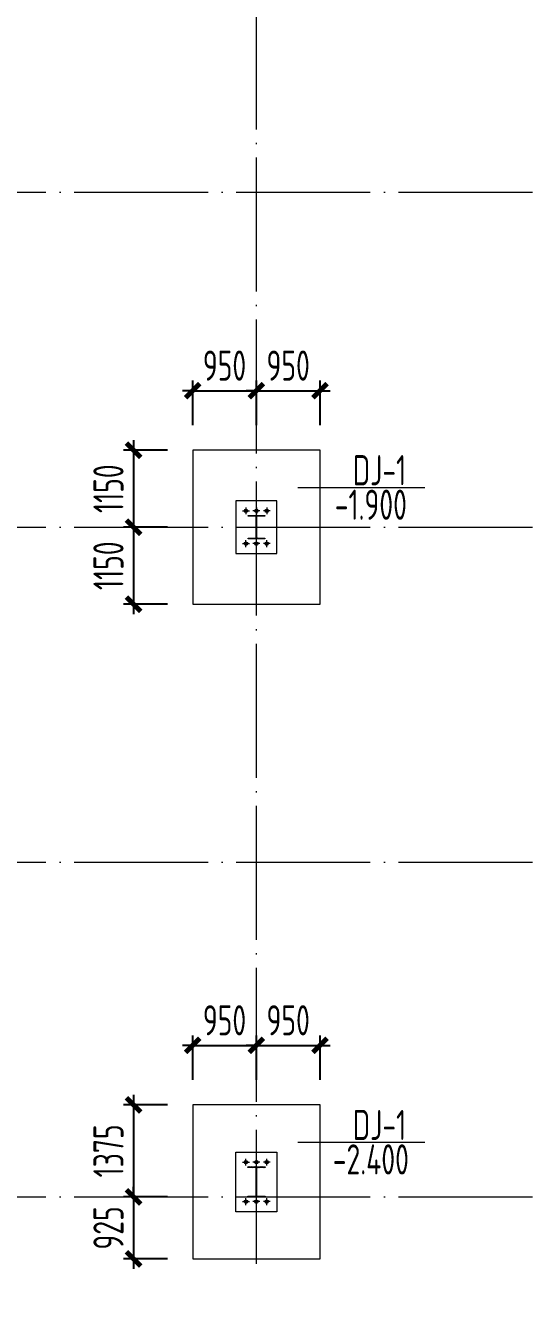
# Model space of a CAD drawing. Header units: millimetres. Extents: x 19781 to 898973, y -947928 to -267362.
# Drawn here: x 117300 to 124874, y -371174 to -352009 of the extents above; entities that cross this region are included whole.
import ezdxf
from ezdxf.enums import TextEntityAlignment as Align

# ---------------------------------------------------------------- set-up
doc = ezdxf.new("R2010")
doc.units = ezdxf.units.MM
doc.header["$LTSCALE"] = 100
doc.linetypes.add('CENTERX2', pattern=[101.599999, 63.5, -12.7, 12.7, -12.7])
doc.linetypes.add('DOTE', pattern=[2.42, 2, -0.2, 0.02, -0.2])
doc.layers.get('0').update_dxf_attribs({"lineweight": 18})
for name, color, linetype, lineweight in [('10', 7, 'Continuous', 18), ('1000', 2, 'Continuous', 18), ('11000', 4, 'Continuous', 18), ('DIM', 3, 'Continuous', 18), ('DOTE', 1, 'DOTE', 18), ('JC', 7, 'Continuous', 18), ('数字', 3, 'Continuous', 20), ('轴线', 1, 'CENTERX2', 13), ('钢柱', 4, 'Continuous', 20)]:
    doc.layers.add(name, color=color, linetype=linetype, lineweight=lineweight)
doc.styles.add('TSSD_REIN', font='tssdeng.shx', dxfattribs={"width": 0.7, "bigfont": 'hztxt.shx'})
doc.dimstyles.new('TSSD_100_100', dxfattribs={"dimtxt": 300, "dimasz": 100, "dimexe": 100, "dimexo": 250, "dimgap": 100, "dimtad": 1, "dimdec": 0, "dimzin": 0, "dimdsep": 46, "dimtxsty": 'TSSD_REIN', "dimblk": 'ARCHTICK', "dimcen": 0, "dimdle": 100, "dimclrt": 7, "dimadec": 0, "dimazin": 0, "dimtfac": 1, "dimtdec": 0, "dimtix": 1, "dimtmove": 2, "dimatfit": 3, "dimfxl": 1, "dimtolj": 1, "dimtzin": 0, "dimarcsym": 0})
pattern_1 = [(315, (0, 0), (7.0710678, 7.0710678), []), (315, (0, -2.5), (7.0710678, 7.0710678), [])]

# ---------------------------------------------------------------- blocks, each defined once
blk = doc.blocks.new('_ArchTick_0')
at = {"color": 0, "linetype": 'ByBlock'}
blk.add_lwpolyline([(-0.71, -0.71, 0.5, 0.5, 0), (0.71, 0.71, 0.5, 0.5, 0)], format="xyseb", dxfattribs=at)
blk = doc.blocks.new('*X1631')
at = {"layer": 'DIM', "color": 0, "lineweight": -2, "ltscale": 100, "transparency": 16777216}
for p, q in [((118910, -367972), (118910, -369647)), ((119417, -368122), (118760, -368122)), ((119417, -369497), (118760, -369497))]:
    blk.add_line(p, q, dxfattribs=at)
at = {"layer": 'DIM', "color": 0, "lineweight": -2, "ltscale": 100, "transparency": 16777216, "xscale": 150, "yscale": 150, "zscale": 150}
for p, rotation in [((118910, -368122), 90), ((118910, -369497), 270)]:
    blk.add_blockref('_ArchTick_0', p, dxfattribs=dict(at, rotation=rotation))
at = {"layer": 'DIM', "color": 7, "ltscale": 100, "transparency": 16777216, "insert": (118535, -368809), "char_height": 450, "width": 3195, "attachment_point": 5, "rotation": 90, "style": 'TSSD_REIN'}
blk.add_mtext('1375', dxfattribs=at)
blk = doc.blocks.new('_ARCHTICK')
at = {"color": 0, "linetype": 'ByBlock', "const_width": 0.5}
blk.add_lwpolyline([(-0.5, -0.5), (0.5, 0.5)], dxfattribs=at)
blk = doc.blocks.new('*X1632')
at = {"layer": 'DIM', "color": 0, "lineweight": -2, "ltscale": 100, "transparency": 16777216}
for p, q in [((119792, -367747), (119792, -367084)), ((120742, -367747), (120742, -367084)), ((119792, -367234), (119642, -367234)), ((119792, -367234), (120742, -367234)), ((120742, -367234), (120892, -367234))]:
    blk.add_line(p, q, dxfattribs=at)
at = {"layer": 'DIM', "color": 0, "lineweight": -2, "ltscale": 100, "transparency": 16777216, "xscale": 150, "yscale": 150, "zscale": 150}
blk.add_blockref('_ArchTick_0', (119792, -367234), dxfattribs=at)
at = {"layer": 'DIM', "color": 0, "lineweight": -2, "ltscale": 100, "transparency": 16777216, "xscale": 150, "yscale": 150, "zscale": 150, "rotation": 180}
blk.add_blockref('_ArchTick_0', (120742, -367234), dxfattribs=at)
at = {"layer": 'DIM', "color": 7, "ltscale": 100, "transparency": 16777216, "insert": (120267, -366859), "char_height": 450, "width": 2430, "attachment_point": 5, "style": 'TSSD_REIN'}
blk.add_mtext('950', dxfattribs=at)
blk = doc.blocks.new('*X1637')
at = {"layer": 'DIM', "color": 0, "lineweight": -2, "ltscale": 100, "transparency": 16777216}
for p, q in [((119417, -369497), (118760, -369497)), ((118910, -369497), (118910, -369347)), ((118910, -369497), (118910, -370422)), ((119417, -370422), (118760, -370422)), ((118910, -370422), (118910, -370572))]:
    blk.add_line(p, q, dxfattribs=at)
at = {"layer": 'DIM', "color": 0, "lineweight": -2, "ltscale": 100, "transparency": 16777216, "xscale": 150, "yscale": 150, "zscale": 150}
for p, rotation in [((118910, -369497), 270), ((118910, -370422), 90)]:
    blk.add_blockref('_ArchTick_0', p, dxfattribs=dict(at, rotation=rotation))
at = {"layer": 'DIM', "color": 7, "ltscale": 100, "transparency": 16777216, "insert": (118535, -369959), "char_height": 450, "width": 2430, "attachment_point": 5, "rotation": 90, "style": 'TSSD_REIN'}
blk.add_mtext('925', dxfattribs=at)
blk = doc.blocks.new('*X1638')
at = {"layer": 'DIM', "color": 0, "lineweight": -2, "ltscale": 100, "transparency": 16777216}
for p, q in [((120742, -367747), (120742, -367084)), ((121692, -367747), (121692, -367084)), ((120742, -367234), (120592, -367234)), ((120742, -367234), (121692, -367234)), ((121692, -367234), (121842, -367234))]:
    blk.add_line(p, q, dxfattribs=at)
at = {"layer": 'DIM', "color": 0, "lineweight": -2, "ltscale": 100, "transparency": 16777216, "xscale": 150, "yscale": 150, "zscale": 150}
blk.add_blockref('_ArchTick_0', (120742, -367234), dxfattribs=at)
at = {"layer": 'DIM', "color": 0, "lineweight": -2, "ltscale": 100, "transparency": 16777216, "xscale": 150, "yscale": 150, "zscale": 150, "rotation": 180}
blk.add_blockref('_ArchTick_0', (121692, -367234), dxfattribs=at)
at = {"layer": 'DIM', "color": 7, "ltscale": 100, "transparency": 16777216, "insert": (121217, -366859), "char_height": 450, "width": 2430, "attachment_point": 5, "style": 'TSSD_REIN'}
blk.add_mtext('950', dxfattribs=at)
blk = doc.blocks.new('*X1639')
at = {"layer": 'DIM', "color": 0, "lineweight": -2, "ltscale": 100, "transparency": 16777216}
for p, q in [((119792, -357972), (119792, -357309)), ((120742, -357972), (120742, -357309)), ((119792, -357459), (119642, -357459)), ((119792, -357459), (120742, -357459)), ((120742, -357459), (120892, -357459))]:
    blk.add_line(p, q, dxfattribs=at)
at = {"layer": 'DIM', "color": 0, "lineweight": -2, "ltscale": 100, "transparency": 16777216, "xscale": 150, "yscale": 150, "zscale": 150}
blk.add_blockref('_ArchTick_0', (119792, -357459), dxfattribs=at)
at = {"layer": 'DIM', "color": 0, "lineweight": -2, "ltscale": 100, "transparency": 16777216, "xscale": 150, "yscale": 150, "zscale": 150, "rotation": 180}
blk.add_blockref('_ArchTick_0', (120742, -357459), dxfattribs=at)
at = {"layer": 'DIM', "color": 7, "ltscale": 100, "transparency": 16777216, "insert": (120267, -357084), "char_height": 450, "width": 2430, "attachment_point": 5, "style": 'TSSD_REIN'}
blk.add_mtext('950', dxfattribs=at)
blk = doc.blocks.new('*X1640')
at = {"layer": 'DIM', "color": 0, "lineweight": -2, "ltscale": 100, "transparency": 16777216}
for p, q in [((118910, -359347), (118910, -360797)), ((119417, -359497), (118760, -359497)), ((119417, -360647), (118760, -360647))]:
    blk.add_line(p, q, dxfattribs=at)
at = {"layer": 'DIM', "color": 0, "lineweight": -2, "ltscale": 100, "transparency": 16777216, "xscale": 150, "yscale": 150, "zscale": 150}
for p, rotation in [((118910, -359497), 90), ((118910, -360647), 270)]:
    blk.add_blockref('_ArchTick_0', p, dxfattribs=dict(at, rotation=rotation))
at = {"layer": 'DIM', "color": 7, "ltscale": 100, "transparency": 16777216, "insert": (118535, -360072), "char_height": 450, "width": 3195, "attachment_point": 5, "rotation": 90, "style": 'TSSD_REIN'}
blk.add_mtext('1150', dxfattribs=at)
blk = doc.blocks.new('*X1641')
at = {"layer": 'DIM', "color": 0, "lineweight": -2, "ltscale": 100, "transparency": 16777216}
for p, q in [((120742, -357972), (120742, -357309)), ((121692, -357972), (121692, -357309)), ((120742, -357459), (120592, -357459)), ((120742, -357459), (121692, -357459)), ((121692, -357459), (121842, -357459))]:
    blk.add_line(p, q, dxfattribs=at)
at = {"layer": 'DIM', "color": 0, "lineweight": -2, "ltscale": 100, "transparency": 16777216, "xscale": 150, "yscale": 150, "zscale": 150}
blk.add_blockref('_ArchTick_0', (120742, -357459), dxfattribs=at)
at = {"layer": 'DIM', "color": 0, "lineweight": -2, "ltscale": 100, "transparency": 16777216, "xscale": 150, "yscale": 150, "zscale": 150, "rotation": 180}
blk.add_blockref('_ArchTick_0', (121692, -357459), dxfattribs=at)
at = {"layer": 'DIM', "color": 7, "ltscale": 100, "transparency": 16777216, "insert": (121217, -357084), "char_height": 450, "width": 2430, "attachment_point": 5, "style": 'TSSD_REIN'}
blk.add_mtext('950', dxfattribs=at)
blk = doc.blocks.new('*X1642')
at = {"layer": 'DIM', "color": 0, "lineweight": -2, "ltscale": 100, "transparency": 16777216}
for p, q in [((118910, -358197), (118910, -359647)), ((119417, -358347), (118760, -358347)), ((119417, -359497), (118760, -359497))]:
    blk.add_line(p, q, dxfattribs=at)
at = {"layer": 'DIM', "color": 0, "lineweight": -2, "ltscale": 100, "transparency": 16777216, "xscale": 150, "yscale": 150, "zscale": 150}
for p, rotation in [((118910, -358347), 90), ((118910, -359497), 270)]:
    blk.add_blockref('_ArchTick_0', p, dxfattribs=dict(at, rotation=rotation))
at = {"layer": 'DIM', "color": 7, "ltscale": 100, "transparency": 16777216, "insert": (118535, -358922), "char_height": 450, "width": 3195, "attachment_point": 5, "rotation": 90, "style": 'TSSD_REIN'}
blk.add_mtext('1150', dxfattribs=at)

msp = doc.modelspace()

# ---------------------------------------------------------------- hatches: boundary and pattern name
h = msp.add_hatch(color=256)
edge = h.paths.add_edge_path(flags=0)
edge.add_arc((120587.21, -359252), 26, 0, 360)
h = msp.add_hatch(color=256)
edge = h.paths.add_edge_path(flags=0)
edge.add_arc((120742.21, -359252), 26, 0, 360)
h = msp.add_hatch(color=256)
edge = h.paths.add_edge_path(flags=0)
edge.add_arc((120897.21, -359252), 26, 0, 360)
h = msp.add_hatch(color=256)
edge = h.paths.add_edge_path(flags=0)
edge.add_arc((120587.21, -359742), 26, 0, 360)
h = msp.add_hatch(color=256)
edge = h.paths.add_edge_path(flags=0)
edge.add_arc((120742.21, -359742), 26, 0, 360)
h = msp.add_hatch(color=256)
edge = h.paths.add_edge_path(flags=0)
edge.add_arc((120897.21, -359742), 26, 0, 360)
h = msp.add_hatch(color=256)
edge = h.paths.add_edge_path(flags=0)
edge.add_arc((120587.21, -368977), 26, 0, 360)
h = msp.add_hatch(color=256)
edge = h.paths.add_edge_path(flags=0)
edge.add_arc((120742.21, -368977), 26, 0, 360)
h = msp.add_hatch(color=256)
edge = h.paths.add_edge_path(flags=0)
edge.add_arc((120897.21, -368977), 26, 0, 360)
h = msp.add_hatch(color=256)
edge = h.paths.add_edge_path(flags=0)
edge.add_arc((120587.21, -369567), 26, 0, 360)
h = msp.add_hatch(color=256)
edge = h.paths.add_edge_path(flags=0)
edge.add_arc((120742.21, -369567), 26, 0, 360)
h = msp.add_hatch(color=256)
edge = h.paths.add_edge_path(flags=0)
edge.add_arc((120897.21, -369567), 26, 0, 360)
at = {"layer": '10', "ltscale": 100}
h = msp.add_hatch(dxfattribs=at)
h.set_pattern_fill('金属', color=256, style=0, pattern_type=0)
h.set_pattern_definition(pattern_1)
h.paths.add_polyline_path([(120746.21, -359662), (120867.21, -359662), (120867.21, -359672), (120617.21, -359672), (120617.21, -359662), (120738.21, -359662), (120738.21, -359332), (120617.21, -359332), (120617.21, -359322), (120867.21, -359322), (120867.21, -359332), (120746.21, -359332)], flags=0)
h = msp.add_hatch(dxfattribs=at)
h.set_pattern_fill('金属', color=256, style=0, pattern_type=0)
h.set_pattern_definition(pattern_1)
h.paths.add_polyline_path([(120746.21, -369485), (120872.21, -369485), (120872.21, -369497), (120612.21, -369497), (120612.21, -369485), (120738.21, -369485), (120738.21, -369059), (120612.21, -369059), (120612.21, -369047), (120872.21, -369047), (120872.21, -369059), (120746.21, -369059)], flags=0)

# ---------------------------------------------------------------- linework, layer by layer
at = {"layer": '1000', "ltscale": 100}
for points in [[(120437.21, -359102), (120437.21, -359892), (121047.21, -359892), (121047.21, -359102)], [(121047.21, -369717), (120437.21, -369717), (120437.21, -368827), (121047.21, -368827)]]:
    msp.add_lwpolyline(points, close=True, dxfattribs=at)
at = {"layer": '11000'}
for centre in [(120587.21, -359252), (120742.21, -359252), (120897.21, -359252), (120587.21, -359742), (120742.21, -359742), (120897.21, -359742), (120587.21, -368977), (120742.21, -368977), (120897.21, -368977), (120587.21, -369567), (120742.21, -369567), (120897.21, -369567)]:
    msp.add_circle(centre, 26, dxfattribs=at)
at = {"layer": 'DOTE', "linetype": 'DOTE', "ltscale": 10}
for p, q in [((120742.21, -370497), (120742.21, -328497)), ((35742.21, -354497), (135742.21, -354497)), ((35742.21, -359497), (135742.21, -359497)), ((35742.21, -364497), (135742.21, -364497)), ((35742.21, -369497), (135742.21, -369497))]:
    msp.add_line(p, q, dxfattribs=at)
at = {"layer": 'JC', "ltscale": 100}
for points in [[(121692.21, -358347), (119792.21, -358347), (119792.21, -360647), (121692.21, -360647)], [(121692.21, -368122), (119792.21, -368122), (119792.21, -370422), (121692.21, -370422)]]:
    msp.add_lwpolyline(points, close=True, dxfattribs=at)
at = {"layer": '数字', "ltscale": 100}
for p, q in [((121359.21, -358903), (123254.21, -358903)), ((121359.21, -368678), (123254.21, -368678))]:
    msp.add_line(p, q, dxfattribs=at)
at = {"layer": '轴线'}
for p, q in [((120536.21, -359252), (120638.21, -359252)), ((120587.21, -359201), (120587.21, -359303)), ((120793.21, -359252), (120691.21, -359252)), ((120742.21, -359201), (120742.21, -359303)), ((120948.21, -359252), (120846.21, -359252)), ((120897.21, -359201), (120897.21, -359303)), ((120587.21, -359793), (120587.21, -359691)), ((120742.21, -359793), (120742.21, -359691)), ((120897.21, -359793), (120897.21, -359691)), ((120536.21, -359742), (120638.21, -359742)), ((120793.21, -359742), (120691.21, -359742)), ((120948.21, -359742), (120846.21, -359742)), ((120587.21, -369028), (120587.21, -368926)), ((120742.21, -369028), (120742.21, -368926)), ((120897.21, -369028), (120897.21, -368926)), ((120536.21, -368977), (120638.21, -368977)), ((120793.21, -368977), (120691.21, -368977)), ((120948.21, -368977), (120846.21, -368977)), ((120536.21, -369567), (120638.21, -369567)), ((120587.21, -369618), (120587.21, -369516)), ((120793.21, -369567), (120691.21, -369567)), ((120742.21, -369618), (120742.21, -369516)), ((120948.21, -369567), (120846.21, -369567)), ((120897.21, -369618), (120897.21, -369516))]:
    msp.add_line(p, q, dxfattribs=at)
at = {"layer": '钢柱', "ltscale": 100}
for points in [[(120746.21, -359662), (120867.21, -359662), (120867.21, -359672), (120617.21, -359672), (120617.21, -359662), (120738.21, -359662), (120738.21, -359332), (120617.21, -359332), (120617.21, -359322), (120867.21, -359322), (120867.21, -359332), (120746.21, -359332)], [(120746.21, -369485), (120872.21, -369485), (120872.21, -369497), (120612.21, -369497), (120612.21, -369485), (120738.21, -369485), (120738.21, -369059), (120612.21, -369059), (120612.21, -369047), (120872.21, -369047), (120872.21, -369059), (120746.21, -369059)]]:
    msp.add_lwpolyline(points, close=True, dxfattribs=at)

# ---------------------------------------------------------------- texts
at = {"layer": '数字', "ltscale": 100, "style": 'TSSD_REIN', "width": 0.7}
for s, p in [('DJ-1', (122579.14, -358646.29)), ('-1.900', (122450.14, -359161.29)), ('DJ-1', (122579.14, -368421.29)), ('-2.400', (122450.14, -368936.29))]:
    msp.add_text(s, height=450, dxfattribs=at).set_placement(p, align=Align.MIDDLE_CENTER)

# ---------------------------------------------------------------- dimensions: what is measured, and where the dimension line sits
at = {"layer": 'DIM', "ltscale": 100}
for base, p1, p2, angle, picture, middle in [((120742.21, -357458.91), (119792.21, -358347), (120742.21, -358347), 0, '*X1639', (120267.21, -357083.91)), ((118910.2, -359497), (119792.21, -358347), (119792.21, -359497), 270, '*X1642', (118535.2, -358922)), ((118910.2, -360647), (119792.21, -359497), (119792.21, -360647), 270, '*X1640', (118535.2, -360072)), ((120742.21, -367233.91), (119792.21, -368122), (120742.21, -368122), 0, '*X1632', (120267.21, -366858.91)), ((118910.2, -369497), (119792.21, -368122), (119792.21, -369497), 270, '*X1631', (118535.2, -368809.5)), ((118910.2, -370422), (119792.21, -369497), (119792.21, -370422), 270, '*X1637', (118535.2, -369959.5))]:
    dim = msp.add_linear_dim(base=base, p1=p1, p2=p2, angle=angle, dimstyle='TSSD_100_100', override={"dimscale": 1.5, "dimsah": 1, "dimtzin": 0}, dxfattribs=at)
    dim.commit()
    dim.dimension.update_dxf_attribs({"geometry": picture, "text_midpoint": middle})
for base, p1, p2, picture, middle in [((121692.21, -357458.91), (120742.21, -358347), (121692.21, -358347), '*X1641', (121217.21, -357083.91)), ((121692.21, -367233.91), (120742.21, -368122), (121692.21, -368122), '*X1638', (121217.21, -366858.91))]:
    dim = msp.add_linear_dim(base=base, p1=p1, p2=p2, dimstyle='TSSD_100_100', override={"dimscale": 1.5, "dimsah": 1, "dimtzin": 0}, dxfattribs=at)
    dim.commit()
    dim.dimension.update_dxf_attribs({"geometry": picture, "text_midpoint": middle})

doc.saveas('drawing.dxf')
